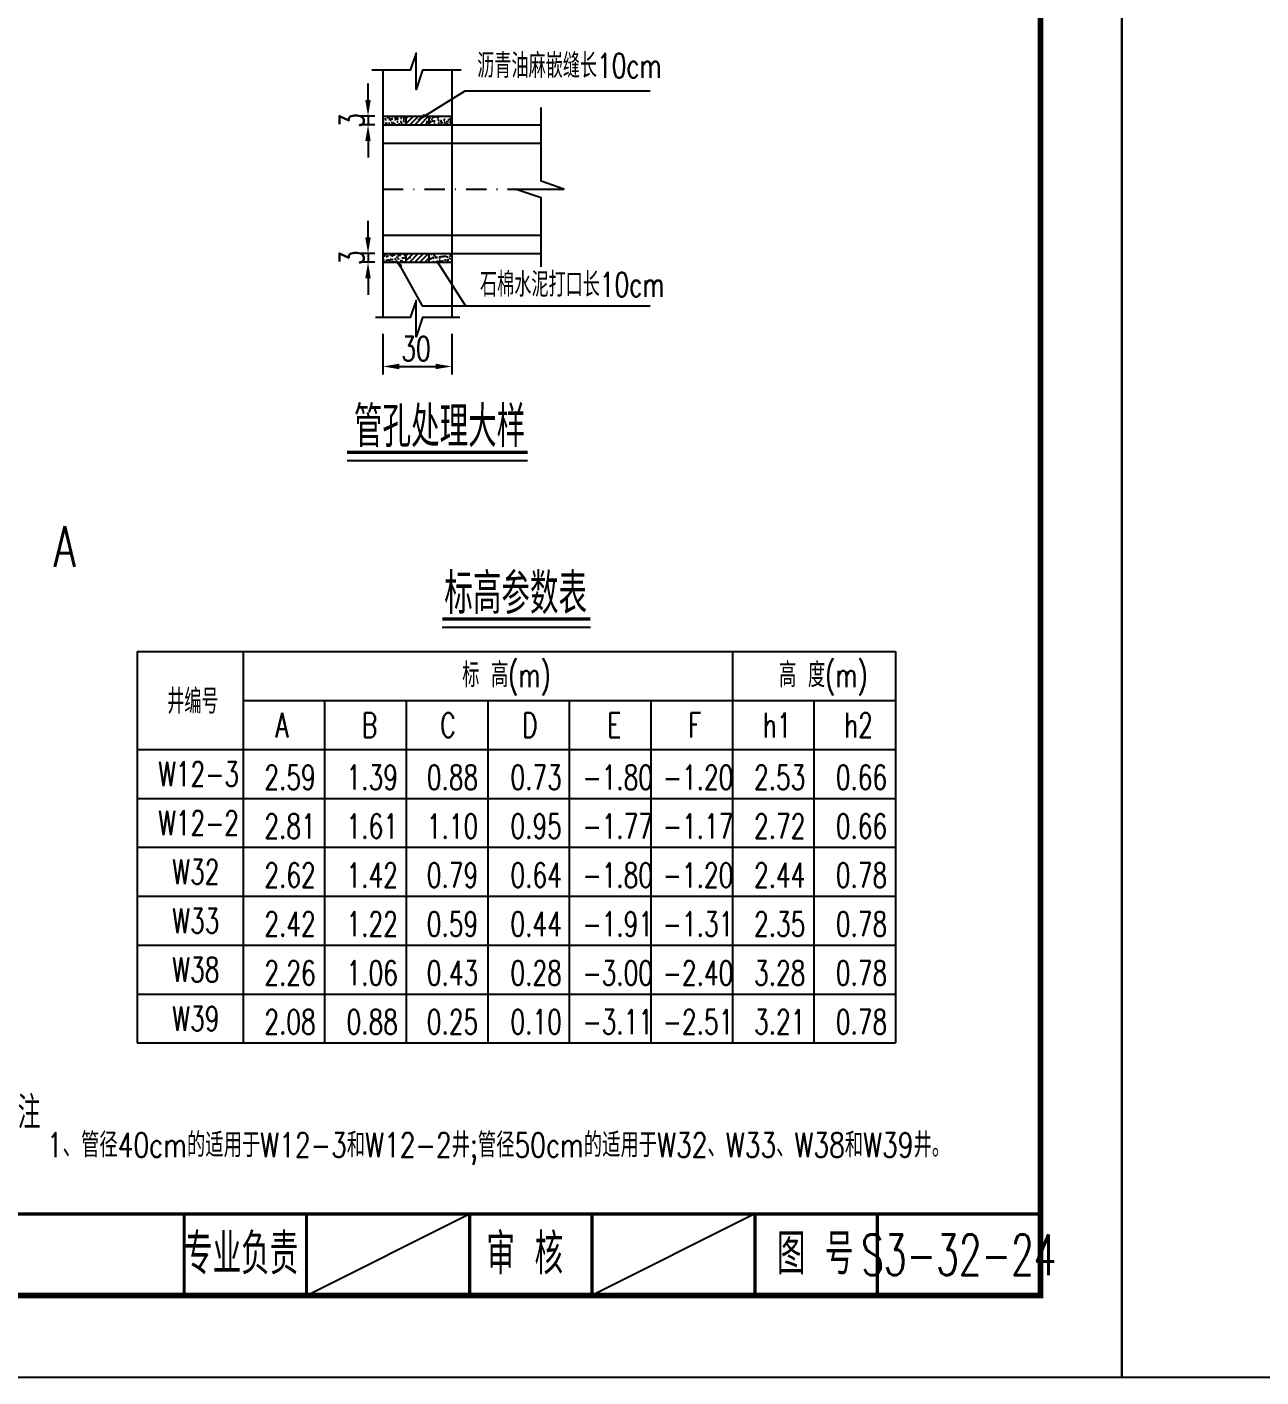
# Model space of a CAD drawing. Extents: x 5781 to 12795, y 1434 to 2653.
# Drawn here: x 8485.5 to 8636.8, y 1797.2 to 1962.8 of the extents above; entities that cross this region are included whole.
import ezdxf
from ezdxf.enums import TextEntityAlignment as Align

# ---------------------------------------------------------------- set-up
doc = ezdxf.new("R2010")
doc.units = 0
doc.header["$LTSCALE"] = 5
doc.header["$PDMODE"] = 32
doc.header["$PDSIZE"] = 0.3
doc.linetypes.add('DASHDOT', pattern=[1, 0.5, -0.25, 0, -0.25])
doc.layers.get('0').update_dxf_attribs({"linetype": 'CONTINUOUS'})
doc.layers.get('Defpoints').update_dxf_attribs({"linetype": 'CONTINUOUS'})
for name, color, linetype in [('BASE', 4, 'CONTINUOUS'), ('中心线', 2, 'DASHDOT'), ('图框', 7, 'CONTINUOUS'), ('尺寸标注', 4, 'CONTINUOUS'), ('文字', 7, 'CONTINUOUS'), ('文字字符', 7, 'CONTINUOUS')]:
    doc.layers.add(name, color=color, linetype=linetype)
doc.styles.get("Standard").update_dxf_attribs({"font": 'simplex1.shx', "width": 0.7, "bigfont": 'hztxt.shx'})
doc.dimstyles.get("Standard").update_dxf_attribs({"dimtxt": 0.18, "dimasz": 0.18, "dimexe": 0.18, "dimexo": 0.0625, "dimgap": 0.09, "dimtad": 0, "dimtih": 1, "dimtoh": 1, "dimdec": 3, "dimzin": 0, "dimdsep": 46, "dimtxsty": 'Standard', "dimcen": 0.09, "dimaunit": 1, "dimadec": 0, "dimazin": 0, "dimtfac": 1, "dimtdec": 3, "dimtofl": 0, "dimtmove": 2, "dimatfit": 3, "dimfxl": 0, "dimtolj": 1, "dimtzin": 0, "dimarcsym": 0})
doc.dimstyles.new('比例1：25', dxfattribs={"dimtxt": 3, "dimasz": 2, "dimexe": 1, "dimexo": 1, "dimgap": 0.5, "dimtad": 1, "dimlfac": 2.5, "dimzin": 13, "dimdsep": 46, "dimtxsty": 'Standard', "dimcen": -0.09, "dimclrd": 256, "dimclre": 256, "dimclrt": 7, "dimaunit": 1, "dimadec": 0, "dimazin": 0, "dimtfac": 0.0005, "dimtix": 1, "dimtmove": 2, "dimatfit": 3, "dimfxl": 0, "dimtolj": 1, "dimtzin": 13, "dimarcsym": 0})

# ---------------------------------------------------------------- blocks, each defined once
blk = doc.blocks.new('series')
at = {"width": 0.75}
for tag, height, p in [('页码', 4, (-35, -19)), ('图名', 5, (-220, -282)), ('图号', 5, (-20, -282))]:
    blk.add_attdef(tag, text='', height=height, dxfattribs=at).set_placement(p, align=Align.MIDDLE_CENTER)
blk = doc.blocks.new('*D1159')
at = {"layer": 'Defpoints', "color": 0, "ltscale": 0.5}
for p in [(8529.16, 1934.98), (8527.34, 1933.92), (8529.16, 1933.92)]:
    blk.add_point(p, dxfattribs=at)
at = {"layer": '尺寸标注', "lineweight": -2, "ltscale": 0.5}
for p, q in [((8527.34, 1936.98), (8527.34, 1938.98)), ((8528.16, 1934.98), (8526.34, 1934.98)), ((8527.34, 1934.98), (8527.34, 1933.92)), ((8528.16, 1933.92), (8526.34, 1933.92)), ((8527.34, 1931.92), (8527.34, 1929.92))]:
    blk.add_line(p, q, dxfattribs=at)
at = {"layer": '尺寸标注', "ltscale": 0.5}
for points in [[(8527, 1936.98), (8527.67, 1936.98), (8527.34, 1934.98)], [(8527, 1931.92), (8527.67, 1931.92), (8527.34, 1933.92)]]:
    blk.add_solid(points, dxfattribs=at)
at = {"layer": '尺寸标注', "color": 7, "ltscale": 0.5, "insert": (8525.34, 1934.45), "char_height": 3, "attachment_point": 5, "rotation": 90}
blk.add_mtext('\\A1;3', dxfattribs=at)
blk = doc.blocks.new('ARR5')
at = {"layer": 'BASE', "color": 2}
for p, q in [((0, 0), (-1.2, -0.25)), ((0, 0), (-1.2, 0)), ((-1.2, 0), (-1.2, -0.25))]:
    blk.add_line(p, q, dxfattribs=at)
blk = doc.blocks.new('*D1160')
at = {"layer": 'Defpoints', "color": 0, "ltscale": 0.5}
for p in [(8529.16, 1926.13), (8537.62, 1926.13), (8537.62, 1921.12)]:
    blk.add_point(p, dxfattribs=at)
at = {"layer": '尺寸标注', "lineweight": -2, "ltscale": 0.5}
for p, q in [((8529.16, 1925.13), (8529.16, 1920.12)), ((8537.62, 1925.13), (8537.62, 1920.12)), ((8531.16, 1921.12), (8535.62, 1921.12))]:
    blk.add_line(p, q, dxfattribs=at)
at = {"layer": '尺寸标注', "ltscale": 0.5}
for points in [[(8531.16, 1921.46), (8531.16, 1920.79), (8529.16, 1921.12)], [(8535.62, 1921.46), (8535.62, 1920.79), (8537.62, 1921.12)]]:
    blk.add_solid(points, dxfattribs=at)
at = {"layer": '尺寸标注', "color": 7, "ltscale": 0.5, "insert": (8533.23, 1923.3), "char_height": 3, "attachment_point": 5}
blk.add_mtext('\\A1;30', dxfattribs=at)
blk = doc.blocks.new('*D1161')
at = {"layer": 'Defpoints', "color": 0, "ltscale": 0.5}
for p in [(8527.34, 1950.76), (8529.16, 1951.82), (8529.16, 1950.76)]:
    blk.add_point(p, dxfattribs=at)
at = {"layer": '尺寸标注', "lineweight": -2, "ltscale": 0.5}
for p, q in [((8527.34, 1953.82), (8527.34, 1955.82)), ((8528.16, 1951.82), (8526.34, 1951.82)), ((8528.16, 1950.76), (8526.34, 1950.76)), ((8527.34, 1951.82), (8527.34, 1950.76)), ((8527.34, 1948.76), (8527.34, 1946.76))]:
    blk.add_line(p, q, dxfattribs=at)
at = {"layer": '尺寸标注', "ltscale": 0.5}
for points in [[(8527, 1953.82), (8527.67, 1953.82), (8527.34, 1951.82)], [(8527, 1948.76), (8527.67, 1948.76), (8527.34, 1950.76)]]:
    blk.add_solid(points, dxfattribs=at)
at = {"layer": '尺寸标注', "color": 7, "ltscale": 0.5, "insert": (8525.34, 1951.29), "char_height": 3, "attachment_point": 5, "rotation": 90}
blk.add_mtext('\\A1;3', dxfattribs=at)
blk = doc.blocks.new('123')
at = {"layer": '图框'}
blk.add_lwpolyline([(6201.38, 2092.12), (6201.38, 2389.12), (5781.38, 2389.12), (5781.38, 2092.12)], close=True, dxfattribs=at)

msp = doc.modelspace()

# ---------------------------------------------------------------- hatches: boundary and pattern name
h = msp.add_hatch()
h.set_pattern_fill('AR-CONC', color=3, scale=0.14094, style=0)
h.set_pattern_definition([(50, (7592.7764, 1262.7086), (1.0109036, -0.0884426), [0.1057047, -1.1627517]), (355, (7592.7764, 1262.7086), (-0.1955556, 1.0601366), [0.0845638, -0.9302013]), (100.4514, (7592.8606, 1262.7012), (0.8153488, 0.9716933), [0.0898352, -0.9881869]), (46.1842, (7592.7764, 1262.9905), (1.5041652, -0.2332818), [0.158557, -1.7441275]), (96.6356, (7592.9017, 1262.971), (1.3173099, 1.3729178), [0.1347528, -1.48228]), (351.1842, (7592.7764, 1262.9905), (1.3173088, 1.3729188), [0.1268456, -1.395302]), (21, (7592.9173, 1262.92), (0.8412784, -0.56744944), [0.1057047, -1.1627517]), (326, (7592.9173, 1262.92), (0.34292765, 1.02202355), [0.0845638, -0.9302013]), (71.4514, (7592.9874, 1262.8727), (1.1842064, 0.4545732), [0.0898352, -0.9881869]), (37.5, (7592.7764, 1262.70858), (0.01713805, 0.46917926), [0, -0.91892617, 0, -0.9442953, 0, -0.93372483]), (7.5, (7592.7764, 1262.7086), (0.37076915, 0.55588228), [0, -0.53838926, 0, -0.89778523, 0, -0.35587248]), (327.5, (7592.4621, 1262.70858), (0.75236719, -0.03178875), [0, -0.352349, 0, -1.09932886, 0, -1.45872483]), (317.5, (7592.32116, 1262.7086), (0.82194024, 0.14108756), [0, -0.4580537, 0, -0.7300671, 0, -1.03590604])])
h.paths.add_polyline_path([(8537.6167, 1950.7644), (8537.6167, 1951.8215), (8534.7979, 1951.8215), (8534.7979, 1950.7644)])
h.paths.add_polyline_path([(8531.9791, 1950.7644), (8531.9791, 1951.8215), (8529.1603, 1951.8215), (8529.1603, 1950.7644)])
h.paths.add_polyline_path([(8531.9791, 1933.9222), (8531.9791, 1934.9792), (8529.1603, 1934.9792), (8529.1603, 1933.9222)])
h.paths.add_polyline_path([(8537.6167, 1933.9222), (8537.6167, 1934.9792), (8534.7979, 1934.9792), (8534.7979, 1933.9222)])
h = msp.add_hatch()
h.set_pattern_fill('ANSI31', color=3, scale=3.52349, style=0)
h.set_pattern_definition([(45, (7592.7764, 1262.7086), (-0.31143545, 0.31143545), [])])
h.paths.add_polyline_path([(8534.7979, 1950.7644), (8534.7979, 1951.8215), (8531.9791, 1951.8215), (8531.9791, 1950.7644)])
h.paths.add_polyline_path([(8531.9791, 1934.9792), (8531.9791, 1933.9222), (8534.7979, 1933.9222), (8534.7979, 1934.9792)])
h = msp.add_hatch()
h.set_pattern_fill('AR-CONC', color=3, scale=3.52349, style=0)
h.set_pattern_definition([(50, (7592.776, 1262.709), (25.2726, -2.21107), [2.6426, -29.0688]), (355, (7592.776, 1262.709), (-4.8889, 26.5034), [2.1141, -23.25503]), (100.4514, (7594.882, 1262.524), (20.3837, 24.29233), [2.2459, -24.70467]), (46.1842, (7592.776, 1269.756), (37.6041, -5.83205), [3.9639, -43.6032]), (96.6356, (7595.91, 1269.27), (32.9327, 34.323), [3.3688, -37.057]), (351.1842, (7592.776, 1269.756), (32.9327, 34.323), [3.1711, -34.8826]), (21, (7596.3, 1267.994), (21.03196, -14.18624), [2.6426, -29.0688]), (326, (7596.3, 1267.994), (8.5732, 25.5506), [2.1141, -23.25503]), (71.4514, (7598.053, 1266.812), (29.60516, 11.36433), [2.2459, -24.70467]), (37.5, (7592.776, 1262.709), (0.42845, 11.72948), [0, -22.97315, 0, -23.60738, 0, -23.34312]), (7.5, (7592.776, 1262.709), (9.26923, 13.89706), [0, -13.45973, 0, -22.44463, 0, -8.89681]), (327.5, (7584.919, 1262.709), (18.80918, -0.79472), [0, -8.80872, 0, -27.48322, 0, -36.46812]), (317.5, (7581.396, 1262.709), (20.5485, 3.5272), [0, -11.45134, 0, -18.25168, 0, -25.89765])])
h.paths.add_polyline_path([(8534.7979, 1950.7644), (8534.7979, 1951.8215), (8531.9791, 1951.8215), (8531.9791, 1950.7644)])
h.paths.add_polyline_path([(8534.7979, 1933.9222), (8534.7979, 1934.9792), (8531.9791, 1934.9792), (8531.9791, 1933.9222)])

# ---------------------------------------------------------------- linework, layer by layer
at = {"color": 5}
for p, q in [((8529.1603, 1957.4868), (8529.1603, 1927.1466)), ((8537.6167, 1957.4868), (8537.6167, 1927.1466)), ((8531.9791, 1951.8215), (8531.9791, 1950.7644)), ((8534.7979, 1951.8215), (8534.7979, 1950.7644)), ((8531.9791, 1934.9792), (8531.9791, 1933.9222)), ((8534.7979, 1934.9792), (8534.7979, 1933.9222))]:
    msp.add_line(p, q, dxfattribs=at)
at = {"color": 3}
for p, q in [((8529.1603, 1951.8215), (8537.6167, 1951.8215)), ((8529.1603, 1933.9222), (8537.6167, 1933.9222))]:
    msp.add_line(p, q, dxfattribs=at)
at = {"color": 2}
for p, q in [((8529.1603, 1950.7644), (8548.6283, 1950.7644)), ((8529.1603, 1948.5094), (8548.6283, 1948.5094)), ((8529.1603, 1937.2342), (8548.6283, 1937.2342)), ((8529.1603, 1934.9792), (8548.6283, 1934.9792))]:
    msp.add_line(p, q, dxfattribs=at)
for p, q in [((8524.7658, 1909.5739), (8546.9056, 1909.5739)), ((8536.4353, 1889.1443), (8554.6064, 1889.1443))]:
    msp.add_line(p, q)
at = {"const_width": 0.4}
for points in [[(8524.7658, 1910.5739), (8546.9056, 1910.5739)], [(8536.4353, 1890.1443), (8554.6064, 1890.1443)]]:
    msp.add_lwpolyline(points, dxfattribs=at)
at = {"layer": '中心线'}
msp.add_line((8529.1603, 1942.8718), (8551.2927, 1942.8718), dxfattribs=at)
at = {"layer": '图框'}
for p, q in [((8519.7937, 1807.1667), (8539.7937, 1817.1667)), ((8574.7937, 1817.1667), (8554.7937, 1807.1667))]:
    msp.add_line(p, q, dxfattribs=at)
for points, const_width in [([(8609.7937, 2084.1667), (8229.7937, 2084.1667), (8229.7937, 1807.1667), (8609.7937, 1807.1667), (8609.7937, 2084.1667)], 0.7), ([(8229.7937, 1817.1667), (8609.7937, 1817.1667)], 0.4), ([(8504.7937, 1807.1667), (8504.7937, 1817.1667)], 0.4), ([(8504.7937, 1807.1667), (8504.7937, 1817.1667)], 0.4), ([(8519.7937, 1807.1667), (8519.7937, 1817.1667)], 0.4), ([(8539.7937, 1807.1667), (8539.7937, 1817.1667)], 0.4), ([(8554.7937, 1807.1667), (8554.7937, 1817.1667)], 0.4), ([(8574.7937, 1807.1667), (8574.7937, 1817.1667)], 0.4), ([(8589.7937, 1807.1667), (8589.7937, 1817.1667)], 0.4)]:
    msp.add_lwpolyline(points, dxfattribs=dict(at, const_width=const_width))
at = {"layer": '尺寸标注', "color": 0}
for points in [[(8538.7731, 1957.4868), (8534.0264, 1957.4868), (8533.2375, 1955.098), (8533.2375, 1959.5707), (8532.5007, 1957.4868), (8527.8035, 1957.4868)], [(8548.5775, 1933.3397), (8548.5775, 1941.82), (8545.3923, 1942.8718), (8551.356, 1942.8718), (8548.5775, 1943.8542), (8548.5775, 1952.8758)], [(8538.6134, 1927.1466), (8534.0264, 1927.1466), (8533.2375, 1924.7578), (8533.2375, 1929.2305), (8532.5007, 1927.1466), (8528.2477, 1927.1466)]]:
    msp.add_lwpolyline(points, dxfattribs=at)
at = {"layer": '尺寸标注'}
for points in [[(8534.184, 1951.7965), (8539.2478, 1954.9412), (8561.9251, 1954.9412)], [(8531.305, 1933.3374), (8533.9865, 1928.5543), (8561.9251, 1928.5543)]]:
    msp.add_lwpolyline(points, dxfattribs=at)
at = {"layer": '文字'}
msp.add_lwpolyline([(8492.364, 1900.3365, 0, 0.7, 0), (8492.364, 1898.3365, 0, 0, 0), (8492.364, 1895.8365, 0, 0, 0), (8487.5672, 1895.8365, 0, 0, 0)], format="xyseb", dxfattribs=at)
at = {"layer": '文字字符', "color": 1, "linetype": 'ByBlock'}
for p, q in [((8499.0209, 1886.1443), (8499.0209, 1838.1443)), ((8499.0209, 1886.1443), (8592.0209, 1886.1443)), ((8592.0209, 1886.1443), (8592.0209, 1838.1443)), ((8499.0209, 1838.1443), (8592.0209, 1838.1443))]:
    msp.add_line(p, q, dxfattribs=at)
at = {"layer": '文字字符', "linetype": 'ByBlock'}
for p, q in [((8512.0209, 1886.1443), (8512.0209, 1838.1443)), ((8572.0209, 1886.1443), (8572.0209, 1838.1443)), ((8512.0209, 1880.1443), (8592.0209, 1880.1443)), ((8522.0209, 1880.1443), (8522.0209, 1838.1443)), ((8532.0209, 1880.1443), (8532.0209, 1838.1443)), ((8542.0209, 1880.1443), (8542.0209, 1838.1443)), ((8552.0209, 1880.1443), (8552.0209, 1838.1443)), ((8562.0209, 1880.1443), (8562.0209, 1838.1443)), ((8582.0209, 1880.1443), (8582.0209, 1838.1443)), ((8499.0209, 1874.1443), (8592.0209, 1874.1443)), ((8499.0209, 1874.1443), (8592.0209, 1874.1443)), ((8499.0209, 1868.1443), (8592.0209, 1868.1443)), ((8499.0209, 1862.1443), (8592.0209, 1862.1443)), ((8499.0209, 1856.1443), (8592.0209, 1856.1443)), ((8499.0209, 1850.1443), (8592.0209, 1850.1443)), ((8499.0209, 1844.1443), (8592.0209, 1844.1443))]:
    msp.add_line(p, q, dxfattribs=at)

# ---------------------------------------------------------------- block references
at = {"layer": '图框'}
ref = msp.add_blockref('series', (8619.7937, 2094.1667), dxfattribs=at)
ref.add_attrib('图号', 'S3-32-24', dxfattribs={"layer": '0', "height": 5, "width": 0.65}).set_placement((8599.7937, 1812.1667), align=Align.MIDDLE_CENTER)
at = {"layer": '尺寸标注'}
for p in [(2418.4169, -294.954), (2838.4169, -294.954)]:
    msp.add_blockref('123', p, dxfattribs=at)
at = {"layer": '尺寸标注', "yscale": 0.7751677852347711, "zscale": 0.7751677852349003}
for p, xscale, rotation in [((8533.5254, 1951.3875), 0.7751677852349211, 211.8410131186594), ((8530.781, 1934.106), 0.7751677852350681, 124.285433772433)]:
    msp.add_blockref('ARR5', p, dxfattribs=dict(at, xscale=xscale, rotation=rotation))

# ---------------------------------------------------------------- texts
at = {"layer": '图框', "color": 7, "width": 0.7}
for s, p in [('专业负责', (8511.7839, 1812.2613)), ('审 核', (8546.5577, 1812.2613)), ('图 号', (8582.1769, 1812.2613))]:
    msp.add_text(s, height=5, dxfattribs=at).set_placement(p, align=Align.MIDDLE_CENTER)
at = {"layer": '尺寸标注', "color": 7}
for s, height, width, p in [('注', 4, 0.7, (8484.3739, 1827.6016)), ('1、管径40cm的适用于W12-3和W12-2井;管径50cm的适用于W32、W33、W38和W39井。', 3, 0.75, (8487.9669, 1824.1228))]:
    msp.add_text(s, height=height, dxfattribs=dict(at, width=width)).set_placement(p)
at = {"layer": '文字', "color": 7, "width": 0.7}
for s, p in [('管孔处理大样', (8525.618, 1911.2317)), ('标高参数表', (8536.6933, 1890.7626))]:
    msp.add_text(s, height=5, dxfattribs=at).set_placement(p)
msp.add_text('A', height=5, dxfattribs=at).set_placement((8490.149, 1899.0406), align=Align.MIDDLE_CENTER)
at = {"layer": '文字字符', "color": 7, "linetype": 'ByBlock', "width": 0.7}
for s, p in [('标 高(m)', (8538.895, 1881.7778)), ('高 度(m)', (8577.7535, 1881.7778)), ('A', (8515.9807, 1875.6293)), ('B', (8526.5831, 1875.6293)), ('C', (8536.1971, 1875.6293)), ('D', (8546.2448, 1875.6293)), ('E', (8556.6775, 1875.6293)), ('F', (8566.5905, 1875.6293)), ('h1', (8575.7657, 1875.6293)), ('h2', (8585.7454, 1875.6293)), ('W12-3', (8501.6119, 1869.6293)), ('2.59', (8514.6264, 1869.2301)), ('1.39', (8524.7086, 1869.2301)), ('0.88', (8534.5495, 1869.2301)), ('0.73', (8544.8063, 1869.2301)), ('-1.80', (8553.6477, 1869.2301)), ('-1.20', (8563.4961, 1869.2301)), ('2.53', (8574.6758, 1869.2301)), ('0.66', (8584.7033, 1869.2301)), ('W12-2', (8501.6119, 1863.6293)), ('2.81', (8514.6264, 1863.2301)), ('1.61', (8524.7086, 1863.2301)), ('1.10', (8534.5495, 1863.2301)), ('0.95', (8544.8063, 1863.2301)), ('-1.77', (8553.6477, 1863.2301)), ('-1.17', (8563.4961, 1863.2301)), ('2.72', (8574.6758, 1863.2301)), ('0.66', (8584.7033, 1863.2301)), ('W32', (8503.3579, 1857.6293)), ('2.62', (8514.624, 1857.2301)), ('1.42', (8524.7061, 1857.2301)), ('0.79', (8534.5471, 1857.2301)), ('0.64', (8544.8039, 1857.2301)), ('-1.80', (8553.6452, 1857.2301)), ('-1.20', (8563.4937, 1857.2301)), ('2.44', (8574.6758, 1857.2301)), ('0.78', (8584.7033, 1857.2301)), ('W33', (8503.3579, 1851.6293)), ('2.42', (8514.624, 1851.2301)), ('1.22', (8524.7061, 1851.2301)), ('0.59', (8534.5471, 1851.2301)), ('0.44', (8544.8039, 1851.2301)), ('-1.91', (8553.6452, 1851.2301)), ('-1.31', (8563.4937, 1851.2301)), ('2.35', (8574.6758, 1851.2301)), ('0.78', (8584.7033, 1851.2301)), ('W38', (8503.3579, 1845.6293)), ('2.26', (8514.624, 1845.2301)), ('1.06', (8524.7061, 1845.2301)), ('0.43', (8534.5471, 1845.2301)), ('0.28', (8544.8039, 1845.2301)), ('-3.00', (8553.6452, 1845.2301)), ('-2.40', (8563.4937, 1845.2301)), ('3.28', (8574.6758, 1845.2301)), ('0.78', (8584.7033, 1845.2301)), ('W39', (8503.3579, 1839.6293)), ('2.08', (8514.624, 1839.2301)), ('0.88', (8524.7061, 1839.2301)), ('0.25', (8534.5471, 1839.2301)), ('0.10', (8544.8039, 1839.2301)), ('-3.11', (8553.6452, 1839.2301)), ('-2.51', (8563.4937, 1839.2301)), ('3.21', (8574.6758, 1839.2301)), ('0.78', (8584.7033, 1839.2301))]:
    msp.add_text(s, height=3, dxfattribs=at).set_placement(p)
at = {"layer": '文字字符', "color": 7, "char_height": 3, "attachment_point": 4}
for s, insert in [('沥青油麻嵌缝长10cm', (8540.7276, 1958.0109)), ('石棉水泥打口长10cm', (8541.0704, 1931.166))]:
    msp.add_mtext(s, dxfattribs=dict(at, insert=insert))
at = {"layer": '文字字符', "color": 7, "linetype": 'ByBlock', "insert": (8502.7161, 1881.5391), "char_height": 3, "attachment_point": 1}
msp.add_mtext('井编号', dxfattribs=at)

# ---------------------------------------------------------------- dimensions: what is measured, and where the dimension line sits
at = {"layer": '尺寸标注', "ltscale": 0.5}
for p1, p2, picture, middle in [((8529.1603, 1951.8215), (8529.1603, 1950.7644), '*D1161', (8525.3358, 1951.293)), ((8529.1603, 1934.9792), (8529.1603, 1933.9222), '*D1159', (8525.3358, 1934.4507))]:
    dim = msp.add_aligned_dim(p1=p1, p2=p2, distance=-1.8245, text='3', dimstyle='比例1：25', dxfattribs=at)
    dim.commit()
    dim.dimension.update_dxf_attribs({"geometry": picture, "text_midpoint": middle})
dim = msp.add_linear_dim(base=(8537.6167, 1921.1249), p1=(8529.1603, 1926.1316), p2=(8537.6167, 1926.1316), angle=0, text='30', dimstyle='比例1：25', dxfattribs=at)
dim.commit()
dim.dimension.update_dxf_attribs({"geometry": '*D1160', "text_midpoint": (8533.2277, 1923.2955), "dimtype": 161})

# ---------------------------------------------------------------- leaders
at = {"layer": '尺寸标注'}
msp.add_leader([(8535.7448, 1934.106), (8539.2939, 1928.5543)], dimstyle='Standard', dxfattribs=at)

doc.saveas('drawing.dxf')
